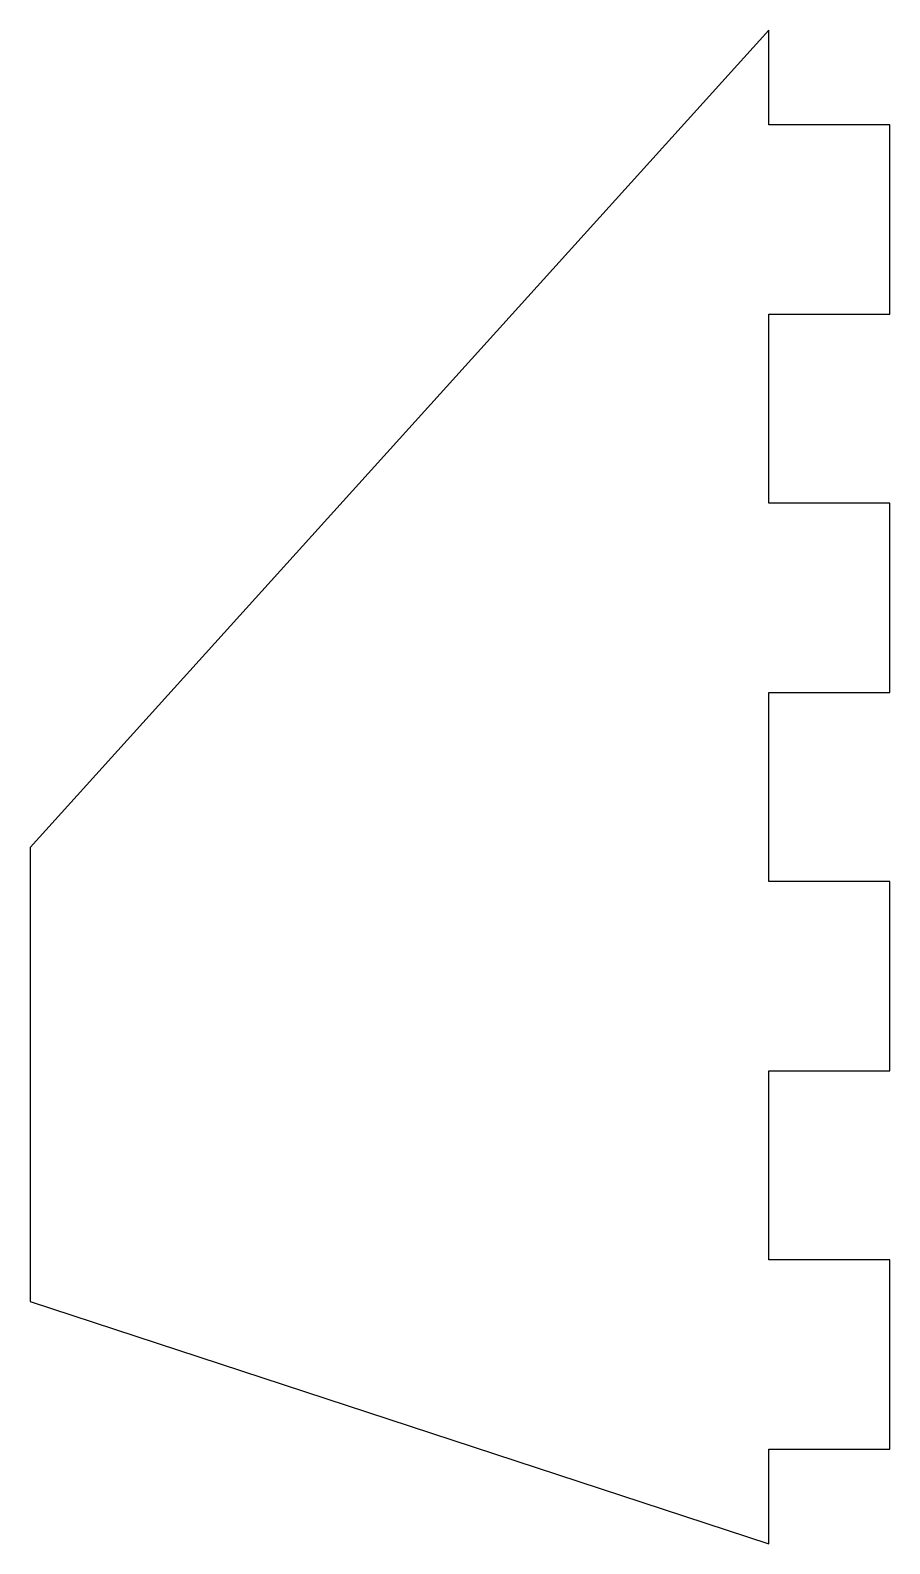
# Model space of a CAD drawing. Header units: millimetres. Extents: x -24.4 to 4, y 0 to 50.
import ezdxf

# ---------------------------------------------------------------- set-up
doc = ezdxf.new("R2010")
doc.units = ezdxf.units.MM

msp = doc.modelspace()

# ---------------------------------------------------------------- linework, layer by layer
at = {"color": 7, "linetype": 'Continuous', "lineweight": 25}
for p, q in [((0, 50), (-24.4, 23)), ((0, 46.875), (0, 50)), ((4, 46.875), (0, 46.875)), ((4, 40.625), (4, 46.875)), ((0, 34.375), (0, 40.625)), ((0, 40.625), (4, 40.625)), ((4, 34.375), (0, 34.375)), ((4, 28.125), (4, 34.375)), ((0, 21.875), (0, 28.125)), ((0, 28.125), (4, 28.125)), ((-24.4, 23), (-24.4, 8)), ((4, 21.875), (0, 21.875)), ((4, 15.625), (4, 21.875)), ((0, 9.375), (0, 15.625)), ((0, 15.625), (4, 15.625)), ((4, 9.375), (0, 9.375)), ((4, 3.125), (4, 9.375)), ((-24.4, 8), (0, 0)), ((0, 0), (0, 3.125)), ((0, 3.125), (4, 3.125))]:
    msp.add_line(p, q, dxfattribs=at)

doc.saveas('drawing.dxf')
